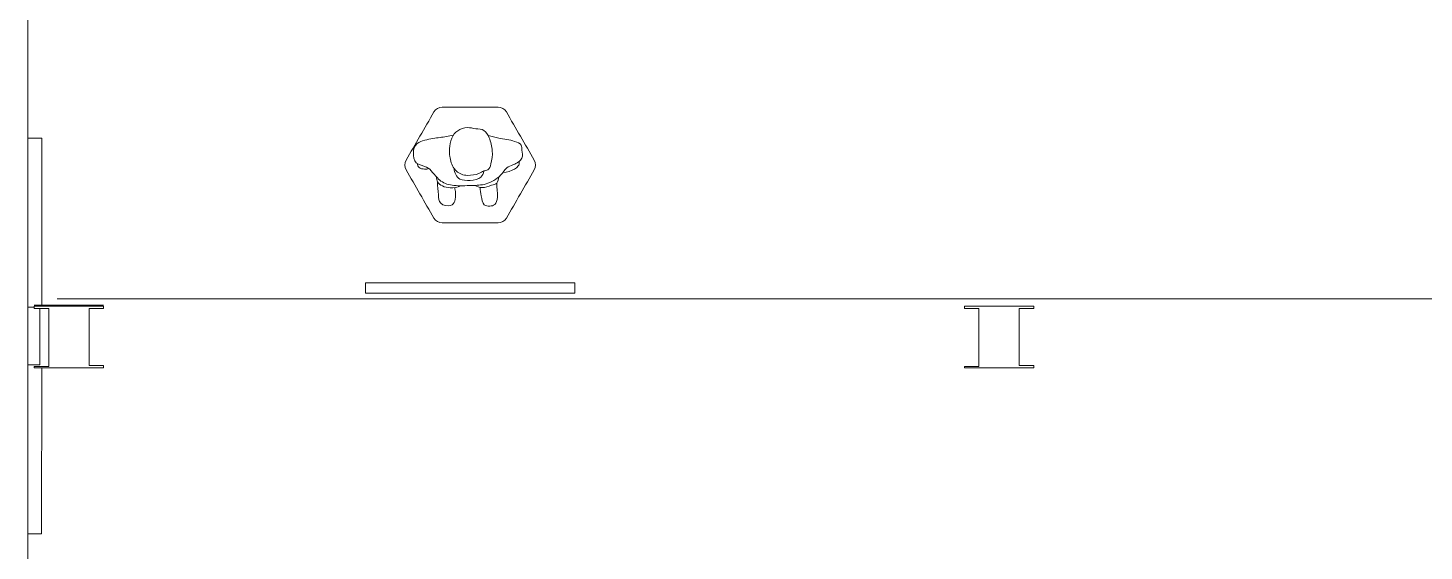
# Model space of a CAD drawing. Header units: centimetres. Extents: x -16.81 to -14.54, y 1.61 to 2.77.
# Drawn here: x -16.6384 to -16.3835, y 1.9153 to 2.0109 of the extents above; entities that cross this region are included whole.
import ezdxf

# ---------------------------------------------------------------- set-up
doc = ezdxf.new("R2010")
doc.units = ezdxf.units.CM
doc.header["$MEASUREMENT"] = 0
doc.layers.get('0').update_dxf_attribs({"lineweight": 0})
for name, color, linetype, lineweight in [('EXP COTA', 7, 'Continuous', 0), ('Planta$Foto', 7, 'Continuous', 0), ('Planta$Gráfica', 7, 'Continuous', 0)]:
    doc.layers.add(name, color=color, linetype=linetype, lineweight=lineweight)

msp = doc.modelspace()

# ---------------------------------------------------------------- linework, layer by layer
at = {"color": 18, "lineweight": 0, "true_color": 0x000000}
for p, q in [((-16.63841, 1.6549), (-16.63841, 2.51689)), ((-16.63841, 1.99073), (-16.63585, 1.99073)), ((-16.63585, 1.99073), (-16.63585, 1.9603)), ((-16.63726, 1.95984), (-16.63841, 1.95984)), ((-16.62459, 1.96018), (-16.63726, 1.96018)), ((-16.62459, 1.96002), (-16.63726, 1.96002)), ((-16.63726, 1.96002), (-16.63726, 1.95957)), ((-16.63726, 1.95957), (-16.63462, 1.95957)), ((-16.63626, 1.94928), (-16.63626, 1.95957)), ((-16.63462, 1.95957), (-16.63462, 1.94897)), ((-16.63462, 1.95957), (-16.63462, 1.94897)), ((-16.62723, 1.95957), (-16.62459, 1.95957)), ((-16.62723, 1.94921), (-16.62723, 1.95957)), ((-16.62459, 1.95957), (-16.62459, 1.96002)), ((-16.45474, 1.96002), (-16.46741, 1.96002)), ((-16.46741, 1.96002), (-16.46741, 1.95957)), ((-16.45474, 1.96002), (-16.46741, 1.96002)), ((-16.46741, 1.95957), (-16.46477, 1.95957)), ((-16.46477, 1.95957), (-16.46477, 1.94897)), ((-16.46477, 1.95957), (-16.46477, 1.94897)), ((-16.45738, 1.95957), (-16.45474, 1.95957)), ((-16.45738, 1.94921), (-16.45738, 1.95957)), ((-16.45474, 1.95957), (-16.45474, 1.96002)), ((-16.63628, 1.9493), (-16.63841, 1.9493)), ((-16.63626, 1.94928), (-16.63841, 1.94928)), ((-16.63726, 1.94897), (-16.63726, 1.94876)), ((-16.63462, 1.94897), (-16.63726, 1.94897)), ((-16.63726, 1.94876), (-16.62459, 1.94876)), ((-16.63593, 1.91842), (-16.63586, 1.94876)), ((-16.63586, 1.94897), (-16.63586, 1.94904)), ((-16.62459, 1.94921), (-16.62723, 1.94921)), ((-16.62459, 1.94876), (-16.62459, 1.94921)), ((-16.46741, 1.94897), (-16.46741, 1.94876)), ((-16.46477, 1.94897), (-16.46741, 1.94897)), ((-16.46741, 1.94876), (-16.45474, 1.94876)), ((-16.45474, 1.94921), (-16.45738, 1.94921)), ((-16.45738, 1.94876), (-16.45474, 1.94876)), ((-16.45474, 1.94876), (-16.45474, 1.94921)), ((-16.63841, 1.91842), (-16.63593, 1.91842))]:
    msp.add_line(p, q, dxfattribs=at)
at = {"color": 9, "lineweight": 0, "true_color": 0xbebebe}
for points, knots in [([(-16.56074, 1.99126), (-16.56157, 1.9911), (-16.56249, 1.99094), (-16.56313, 1.99085), (-16.56363, 1.99078), (-16.56395, 1.99075), (-16.5645, 1.99066), (-16.56531, 1.99053), (-16.56662, 1.99028), (-16.56731, 1.98974), (-16.56785, 1.98931), (-16.568, 1.9887), (-16.56802, 1.98805), (-16.56805, 1.98738), (-16.56794, 1.98667), (-16.5675, 1.98625), (-16.56704, 1.98582), (-16.56622, 1.98571), (-16.56565, 1.98545), (-16.56516, 1.98523), (-16.56487, 1.9849), (-16.56452, 1.98448), (-16.5641, 1.98397), (-16.56361, 1.98333), (-16.56299, 1.98289), (-16.56233, 1.98242), (-16.56152, 1.98218), (-16.56062, 1.98209), (-16.55959, 1.98198), (-16.55844, 1.98206), (-16.55741, 1.98209), (-16.55648, 1.98212), (-16.55566, 1.9821), (-16.55476, 1.98237), (-16.55381, 1.98265), (-16.55277, 1.98327), (-16.55212, 1.98394), (-16.55162, 1.98445), (-16.55134, 1.98499), (-16.55097, 1.98531), (-16.55064, 1.98559), (-16.55024, 1.9857), (-16.54975, 1.9859), (-16.54916, 1.98615), (-16.54846, 1.98655), (-16.54821, 1.98707), (-16.548, 1.98753), (-16.54814, 1.98809), (-16.5482, 1.98855), (-16.54824, 1.98891), (-16.54822, 1.98921), (-16.54837, 1.98946), (-16.54855, 1.98976), (-16.54897, 1.98998), (-16.54954, 1.99015), (-16.55038, 1.99042), (-16.55154, 1.99058), (-16.55245, 1.99075), (-16.55313, 1.99087), (-16.55367, 1.991), (-16.55438, 1.99121)], [0, 0, 0, 0, 1, 1, 1, 2, 2, 2, 3, 3, 3, 4, 4, 4, 5, 5, 5, 6, 6, 6, 7, 7, 7, 8, 8, 8, 9, 9, 9, 10, 10, 10, 11, 11, 11, 12, 12, 12, 13, 13, 13, 14, 14, 14, 15, 15, 15, 16, 16, 16, 17, 17, 17, 18, 18, 18, 19, 19, 19, 20, 20, 20, 20]), ([(-16.55993, 1.9921), (-16.56043, 1.99176), (-16.5608, 1.99128), (-16.56103, 1.99071), (-16.56128, 1.99011), (-16.56139, 1.9894), (-16.56143, 1.98882), (-16.56147, 1.98832), (-16.56146, 1.98792), (-16.56138, 1.98738), (-16.56127, 1.98669), (-16.56103, 1.98578), (-16.5606, 1.98517), (-16.56022, 1.98465), (-16.55971, 1.98434), (-16.55926, 1.98416), (-16.55889, 1.984), (-16.55857, 1.98393), (-16.5581, 1.98393), (-16.55749, 1.98392), (-16.55663, 1.98403), (-16.55608, 1.98425), (-16.5557, 1.98441), (-16.55547, 1.98463), (-16.55519, 1.98473), (-16.55493, 1.98482), (-16.55463, 1.98481), (-16.55441, 1.98496), (-16.55413, 1.98514), (-16.55398, 1.98556), (-16.55386, 1.98606), (-16.55368, 1.98675), (-16.55356, 1.98758), (-16.55361, 1.9884), (-16.55366, 1.98925), (-16.5539, 1.99008), (-16.5542, 1.9908), (-16.55444, 1.99139), (-16.55472, 1.9919), (-16.55515, 1.99215), (-16.55556, 1.99239), (-16.55612, 1.99239), (-16.55664, 1.99246), (-16.55716, 1.99253), (-16.55765, 1.99267), (-16.5582, 1.99265), (-16.55878, 1.99263), (-16.55942, 1.99244), (-16.55993, 1.9921)], [0, 0, 0, 0, 1, 1, 1, 2, 2, 2, 3, 3, 3, 4, 4, 4, 5, 5, 5, 6, 6, 6, 7, 7, 7, 8, 8, 8, 9, 9, 9, 10, 10, 10, 11, 11, 11, 12, 12, 12, 13, 13, 13, 14, 14, 14, 15, 15, 15, 16, 16, 16, 16]), ([(-16.56731, 1.9861), (-16.56727, 1.98583), (-16.56717, 1.98554), (-16.56696, 1.98536), (-16.56672, 1.98516), (-16.56634, 1.98509), (-16.56601, 1.98508), (-16.56571, 1.98506), (-16.56546, 1.9851), (-16.5652, 1.98518)], [0, 0, 0, 0, 1, 1, 1, 2, 2, 2, 3, 3, 3, 3]), ([(-16.54894, 1.98559), (-16.54894, 1.98559), (-16.54894, 1.98559), (-16.54894, 1.98559), (-16.54869, 1.9858), (-16.54871, 1.98618), (-16.54871, 1.98649)], [0, 0, 0, 0, 1, 1, 1, 2, 2, 2, 2]), ([(-16.56382, 1.98365), (-16.56382, 1.98333), (-16.56376, 1.98301), (-16.5636, 1.98273), (-16.56341, 1.98243), (-16.56309, 1.98218), (-16.56273, 1.982), (-16.56231, 1.9818), (-16.56185, 1.98167), (-16.56131, 1.98165), (-16.56069, 1.98163), (-16.55998, 1.98177), (-16.55938, 1.98203)], [0, 0, 0, 0, 1, 1, 1, 2, 2, 2, 3, 3, 3, 4, 4, 4, 4]), ([(-16.5606, 1.98517), (-16.56057, 1.9848), (-16.56046, 1.98444), (-16.56029, 1.9841), (-16.56012, 1.98376), (-16.55989, 1.98345), (-16.55953, 1.98326), (-16.55905, 1.98301), (-16.55835, 1.98297), (-16.55763, 1.98302), (-16.55689, 1.98307), (-16.55614, 1.98322), (-16.55572, 1.98359), (-16.55538, 1.98388), (-16.55525, 1.98432), (-16.55517, 1.98474)], [0, 0, 0, 0, 1, 1, 1, 2, 2, 2, 3, 3, 3, 4, 4, 4, 5, 5, 5, 5]), ([(-16.55682, 1.9821), (-16.55641, 1.98187), (-16.55596, 1.98168), (-16.55546, 1.98169), (-16.5549, 1.9817), (-16.55427, 1.98195), (-16.55375, 1.98211), (-16.55336, 1.98222), (-16.55304, 1.98228), (-16.55281, 1.98252), (-16.55258, 1.98278), (-16.55245, 1.98324), (-16.55245, 1.98363)], [0, 0, 0, 0, 1, 1, 1, 2, 2, 2, 3, 3, 3, 4, 4, 4, 4]), ([(-16.55167, 1.98446), (-16.55094, 1.98448), (-16.55006, 1.98479), (-16.54958, 1.98507), (-16.54928, 1.98524), (-16.54914, 1.98539), (-16.54894, 1.98559)], [0, 0, 0, 0, 1, 1, 1, 2, 2, 2, 2]), ([(-16.5636, 1.98273), (-16.56365, 1.98195), (-16.56352, 1.98113), (-16.56346, 1.98038), (-16.56341, 1.97977), (-16.56341, 1.97921), (-16.56302, 1.97883), (-16.56261, 1.97843), (-16.56176, 1.97825), (-16.56123, 1.9784), (-16.56082, 1.97851), (-16.5606, 1.97883), (-16.56048, 1.97923), (-16.56034, 1.97969), (-16.56031, 1.98026), (-16.56034, 1.98071), (-16.56036, 1.98109), (-16.56041, 1.98138), (-16.5605, 1.98171)], [0, 0, 0, 0, 1, 1, 1, 2, 2, 2, 3, 3, 3, 4, 4, 4, 5, 5, 5, 6, 6, 6, 6]), ([(-16.55584, 1.98172), (-16.55581, 1.9812), (-16.55572, 1.98074), (-16.55562, 1.98017), (-16.55552, 1.97957), (-16.55541, 1.97885), (-16.55508, 1.97854), (-16.55482, 1.9783), (-16.55443, 1.97831), (-16.55407, 1.97833), (-16.55373, 1.97835), (-16.55342, 1.97837), (-16.55318, 1.97859), (-16.55288, 1.97885), (-16.5527, 1.9794), (-16.55266, 1.97993), (-16.55261, 1.98047), (-16.5527, 1.98097), (-16.55274, 1.98143), (-16.55278, 1.98181), (-16.55279, 1.98216), (-16.55281, 1.98252)], [0, 0, 0, 0, 1, 1, 1, 2, 2, 2, 3, 3, 3, 4, 4, 4, 5, 5, 5, 6, 6, 6, 7, 7, 7, 7])]:
    msp.add_open_spline(points, degree=3, knots=knots, dxfattribs=at)
at = {"layer": 'EXP COTA', "color": 3, "lineweight": 0, "true_color": 0x00ff00}
msp.add_line((-16.63307, 1.96134), (-16.28753, 1.96134), dxfattribs=at)
at = {"layer": 'Planta$Foto', "color": 200, "lineweight": 0, "true_color": 0xbf00ff}
msp.add_lwpolyline([(-16.53857, 1.96427), (-16.57677, 1.96427), (-16.57677, 1.96238), (-16.53857, 1.96238)], close=True, dxfattribs=at)
at = {"layer": 'Planta$Gráfica', "color": 1, "lineweight": 0, "true_color": 0xff0000}
for points in [[(-16.56428, 1.99552), (-16.56395, 1.99608), (-16.56339, 1.9964), (-16.56275, 1.9964)], [(-16.56275, 1.9964), (-16.55935, 1.9964), (-16.55596, 1.9964), (-16.55256, 1.9964)], [(-16.55256, 1.9964), (-16.55192, 1.9964), (-16.55136, 1.99608), (-16.55103, 1.99552)], [(-16.56937, 1.9867), (-16.56767, 1.98964), (-16.56597, 1.99258), (-16.56428, 1.99552)], [(-16.55103, 1.99552), (-16.54934, 1.99258), (-16.54764, 1.98964), (-16.54594, 1.9867)], [(-16.56937, 1.98494), (-16.56969, 1.9855), (-16.56969, 1.98614), (-16.56937, 1.9867)], [(-16.54594, 1.9867), (-16.54562, 1.98614), (-16.54562, 1.9855), (-16.54594, 1.98494)], [(-16.56428, 1.97612), (-16.56597, 1.97906), (-16.56767, 1.982), (-16.56937, 1.98494)], [(-16.54594, 1.98494), (-16.54764, 1.982), (-16.54934, 1.97906), (-16.55103, 1.97612)], [(-16.56275, 1.97524), (-16.56339, 1.97524), (-16.56395, 1.97556), (-16.56428, 1.97612)], [(-16.55103, 1.97612), (-16.55136, 1.97556), (-16.55192, 1.97524), (-16.55256, 1.97524)], [(-16.55256, 1.97524), (-16.55596, 1.97524), (-16.55935, 1.97524), (-16.56275, 1.97524)]]:
    msp.add_open_spline(points, degree=3, dxfattribs=at)

doc.saveas('drawing.dxf')
